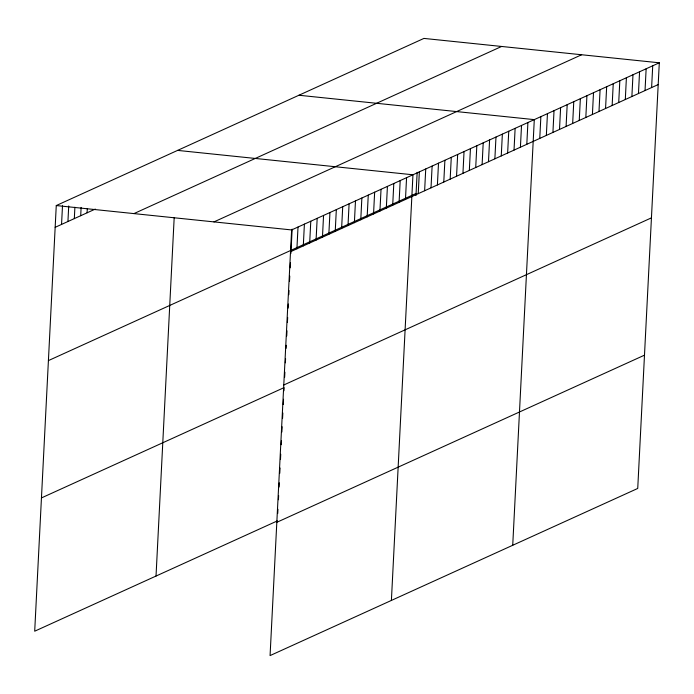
<?xml version="1.0" encoding="UTF-8"?>
<svg xmlns="http://www.w3.org/2000/svg" width="694" height="694" viewBox="0 0 694 694"><rect width="100%" height="100%" fill="white"/><g stroke="black" fill="none" stroke-linecap="round" stroke-linejoin="round"><path stroke-width="1.04" d="M659.3 62.798L291.627 229.94L270.07 655.587L637.734 488.446L659.3 62.798L423.93 38.413L56.266 205.554L34.7 631.202L277.366 520.89M61.549 224.422L62.495 205.762M67.934 221.516L68.715 205.971M74.319 218.619L74.891 207.211M80.704 215.713L81.12 207.419M87.088 212.806L87.297 208.66M156.029 576.046L174.185 217.656M277.739 513.482L277.956 509.249M278.433 499.732L278.65 495.499M279.075 487.041L279.292 482.807M279.777 473.291L280.046 467.999M280.471 459.532L280.74 454.249M281.217 444.724L281.434 440.499M281.868 432.032L282.128 426.749M282.562 418.282L282.831 412.991M283.256 404.533L283.525 399.241M283.95 390.783L284.115 387.608L41.449 497.919M284.635 377.284L284.896 372.123M285.373 362.832L285.581 358.703M286.102 348.371L286.258 345.274M286.726 335.983L286.995 330.821M287.411 322.563L287.672 317.401M288.14 308.11L288.348 303.981M288.825 294.69L289.034 290.56M289.502 281.261L289.762 276.099M290.179 267.841L290.439 262.679M290.916 253.388L292.139 229.133M296.911 248.808L298.012 227.042M303.295 245.902L304.397 224.136M309.68 243.004L310.782 221.23M316.074 240.098L317.175 218.332M322.458 237.192L323.56 215.426M328.843 234.294L329.945 212.52M335.228 231.388L336.33 209.623M341.613 228.491L342.715 206.717M347.998 225.585L349.099 203.81M354.382 222.679L355.484 200.913M360.767 219.781L361.869 198.007M367.152 216.875L368.262 195.109M373.546 213.969L374.647 192.203M379.93 211.071L381.032 189.297M386.315 208.165L387.417 186.4M392.7 205.259L393.802 183.494M399.085 202.362L400.186 180.587M405.469 199.456L406.571 177.69M391.399 600.431L412.956 174.784L177.595 150.398M415.975 195.526L417.155 172.303M418.239 193.652L419.349 171.878M424.633 190.746L425.734 168.98M431.017 187.848L432.119 166.074M437.402 184.942L438.504 163.177M443.787 182.036L444.889 160.271M450.172 179.139L451.274 157.365M456.557 176.233L457.658 154.467M462.941 173.327L464.043 151.561M469.326 170.429L470.437 148.655M475.72 167.523L476.821 145.757M482.104 164.617L483.206 142.851M488.489 161.719L489.591 139.945M494.874 158.813L495.976 137.048M501.259 155.916L502.361 134.142M507.644 153.01L508.745 131.244M514.028 150.104L515.13 128.338M520.413 147.206L521.524 125.432M526.807 144.3L527.908 122.534M512.727 545.276L534.293 119.628L298.923 95.243M539.767 138.41L540.869 116.635M546.351 135.417L547.453 113.643M552.927 132.424L554.029 110.658M559.503 129.431L560.613 107.665M566.087 126.438L567.189 104.673M572.663 123.454L573.764 101.68M579.247 120.461L580.349 98.695M585.823 117.468L586.924 95.703M592.407 114.475L593.509 92.71M598.983 111.491L600.084 89.717M605.558 108.498L606.669 86.724M612.143 105.505L613.244 83.74M618.718 102.512L619.82 80.747M625.303 99.52L626.404 77.754M631.878 96.535L632.98 74.761M638.463 93.543L639.564 71.777M645.038 90.55L646.14 68.784M651.614 87.557L652.724 65.791M55.156 227.328L95.295 209.076M133.933 213.605L501.606 46.463M213.96 221.898L581.633 54.757M48.407 360.602L416.079 193.461M290.526 251.714L658.198 84.573M283.777 384.988L651.449 217.847M276.819 522.304L644.492 355.163M56.266 205.554L291.627 229.94"/></g></svg>
